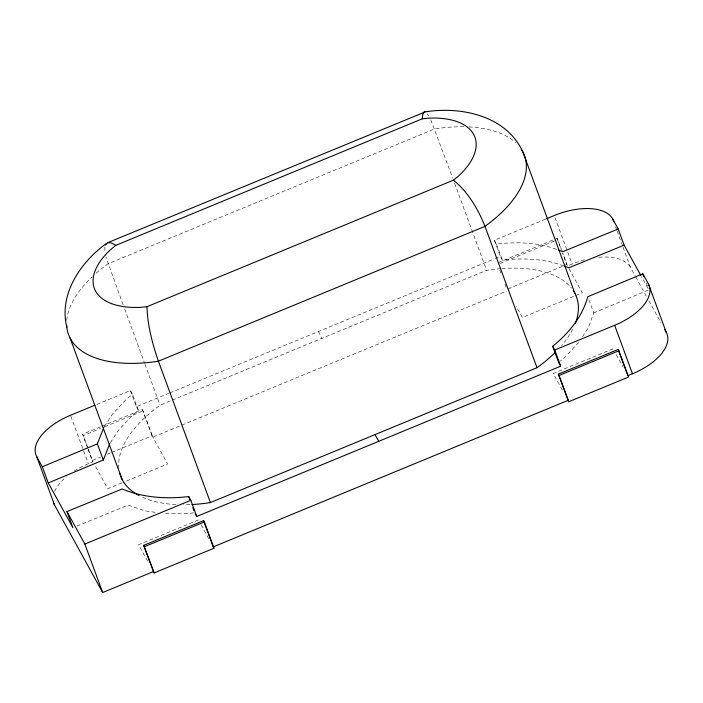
<?xml version="1.0" encoding="UTF-8"?>
<svg xmlns="http://www.w3.org/2000/svg" width="703" height="703" viewBox="0 0 703 703"><rect width="100%" height="100%" fill="white"/><g stroke="black" fill="none" stroke-linecap="round" stroke-linejoin="round"><path stroke-width="0.53" stroke-dasharray="3.52 2.64" d="M104.852 246.99L104.975 252.482M588.921 299.733L593.745 312.861L588.367 327.633L582.128 337.203M104.439 426.493L112.612 413.97L126.619 399.032L132.48 394.313L130.407 390.552L95.889 404.796M110.389 442.653L118.561 430.122L132.559 415.192L138.421 410.464L132.48 394.313M578.718 342.423L564.491 357.704L560.309 361.078M593.745 312.861L648.79 289.952L641.452 276.604M563.736 265.989C544.35 258.432 522.847 257.878 502.381 260.18L500.308 256.419L494.367 240.268L546.134 218.888M130.407 390.552L136.356 406.703L168.702 393.346M169.713 392.933L494.244 258.924M495.255 258.511L500.308 256.419M87.761 448.391L82.559 434.252L100.828 426.703M101.847 426.282L142.445 409.515L152.85 437.117L506.582 291.06M498.207 262.623L557.084 238.308L562.286 251.771M82.559 434.252L83.297 435.596L100.555 428.47M104.615 426.791L143.192 410.86M499.965 263.546L557.822 239.653M118.851 468.558A118.684 60.238 -20.2 0 1 160.047 405.174L171.181 400.569M172.191 400.156L486.643 270.312A118.684 60.238 -20.2 0 1 500.782 268.643M88.13 449.393L92.216 460.509L100.336 457.152M107.445 454.217L110.485 452.96M111.505 452.539L152.112 435.772L167.639 463.998L122.972 482.443M507.865 288.88L566.741 264.565L562.655 253.458M74.193 471.054A49.957 25.352 -20.2 0 1 88.35 463.752L92.954 461.853L83.297 435.596M584.439 259.846A49.957 25.352 -20.2 0 0 572.093 264.012L567.488 265.91L562.655 252.781M121.962 482.864L107.744 488.726L95.072 465.685M198.448 520L138.561 544.728L148.597 562.971M613.086 348.793L553.199 373.521L563.507 392.265M76.926 526.099L128.122 505.123L144.748 510.809L156.567 512.531M494.367 240.268L496.432 244.029C516.529 241.788 537.663 242.201 556.758 249.477M193.685 512.83L186.752 513.673L164.089 513.629M427.283 113.851L428.61 115.749M623.06 247.184L630.486 267.386L635.213 275.98M635.74 276.938L646.778 297M648.887 300.822L660.969 322.791M569.07 268.792L582.277 292.791L522.382 317.519L516.046 305.998M616.259 354.549L623.122 367.028M318.327 331.561L322.027 338.284M136.356 406.703L138.421 410.464M201.093 524.798L209.019 539.201M92.216 460.509L92.954 461.853M430.781 119.791L452.714 178.114M646.189 282.878L648.421 288.942M615.626 226.99L616.742 230.022M617.111 231.032L622.682 246.182M555.001 217.552L572.093 264.012M557.084 238.308L561.17 249.416M496.432 244.029L502.381 260.18M499.789 270.11L500.905 273.142M504.991 284.249L506.107 287.272M454.604 183.237L486.643 270.312M123.104 304.768L105.881 256.85M124.616 308.872L144.59 363.17M144.967 364.189L160.047 405.174M142.445 409.515L152.112 435.772M70.889 416.29L88.35 463.752M572.743 329.232A118.684 60.238 -20.2 0 1 561.679 345.445M501.845 268.564A118.684 60.238 -20.2 0 1 571.495 288.16M463.752 126.76A118.684 60.238 -20.2 0 0 434.621 128.939L108.025 263.792A118.684 60.238 -20.2 0 0 95.995 273.353M468.998 126.935A118.684 60.238 -20.2 0 1 515.756 142.779M66.776 320.26A118.684 60.238 -20.2 0 1 92.093 276.903M189.942 504.631A118.684 60.238 -20.2 0 1 183.43 504.772M176.04 504.578A118.684 60.238 -20.2 0 1 140.987 496.573M54.614 491.423A49.957 25.352 -20.2 0 1 66.24 476.871M598.771 257.298A49.957 25.352 -20.2 0 1 630.486 267.386"/><path stroke-width="1.05" d="M422.257 118.816L428.997 118.13A78.543 39.86 -20.2 0 1 458.804 175.776L453.435 180.161L146.989 306.693L140.249 307.369A78.543 39.86 -20.2 0 1 110.441 249.732L115.81 245.347L422.257 118.816L422.784 114.167L424.085 112.049C460.447 105.942 506.309 115.371 522.918 152.076L574.94 293.459M94.879 405.218L70.52 415.28A49.957 25.352 -20.2 0 0 36.767 456.704L42.321 466.783L48.261 482.943L103.306 460.026L97.365 443.874L103.877 427.362M103.306 460.026L109.817 443.523M105.38 245.004L107.568 242.746L424.999 111.979M106.294 243.581C80.652 262.034 58.569 294.381 66.829 327.185M195.197 513.647L196.743 516.468L560.704 366.184L558.63 362.423L552.69 346.263C568.622 333.433 582.356 316.737 587.805 296.701L642.85 273.792L648.394 283.871L666.233 332.343A49.957 25.352 -20.2 0 1 632.48 373.768L627.876 375.674L618.218 349.417L558.323 374.145L568.727 401.747L628.614 377.019L618.218 349.417M42.321 466.783L97.365 443.874M546.134 218.888L554.254 215.54A49.957 25.352 -20.2 0 1 612.656 218.914L618.201 228.993L624.141 245.154L640.925 275.655M190.803 500.308L188.729 496.546C166.391 499.271 143.104 497.715 122.173 488.972L66.97 511.582L84.835 544.06L190.803 500.308L196.743 516.468M552.69 346.263L554.755 350.024L614.65 325.296A49.957 25.352 -20.2 0 0 648.394 283.871M192.033 504.534A118.684 60.238 -20.2 0 0 210.417 502.575L537.013 367.722A118.684 60.238 -20.2 0 0 555.273 352.344M143.693 545.352L203.58 520.624L204.318 521.969L213.984 548.226L154.089 572.954L143.693 545.352L154.089 572.954M144.431 546.697L204.318 521.969M558.323 374.145L559.061 375.49L618.956 350.762M53.393 502.091A49.957 25.352 -20.2 0 0 54.606 505.176L102.673 592.532L153.351 571.609M203.58 520.624L213.246 546.881L567.989 400.402M618.201 228.993L562.989 251.604L558.832 250.189M624.141 245.154L568.938 267.764L564.781 266.34M107.568 242.746L111.127 242.86L115.81 245.347M453.435 180.161C468.145 192.024 477.987 209.028 484.991 226.34L537.013 367.722M664.651 329.479L666.233 332.343M375.024 434.603L378.724 441.326M213.246 546.881L213.984 548.226M48.261 482.943L72.91 527.742L66.97 511.582M642.85 273.792L643.966 276.824M612.656 218.914L613.763 221.946M614.65 325.296L632.48 373.768M554.755 350.024L560.704 366.184M559.061 375.49L568.727 401.747M210.417 502.575L158.403 361.201C152.375 343.635 147.489 325.34 146.989 306.693M188.729 496.546L189.845 499.578M192.815 507.654L193.931 510.686M70.098 338.055L122.12 479.437M84.835 544.06L102.673 592.532M36.767 456.704L54.606 505.176M573.367 290.752A118.684 60.238 -20.2 0 1 575.414 323.239M521.345 149.379A118.684 60.238 -20.2 0 1 484.991 226.34L158.403 361.201A118.684 60.238 -20.2 0 1 66.68 325.252M139.062 495.589A118.684 60.238 -20.2 0 1 119.572 472.671"/></g></svg>
